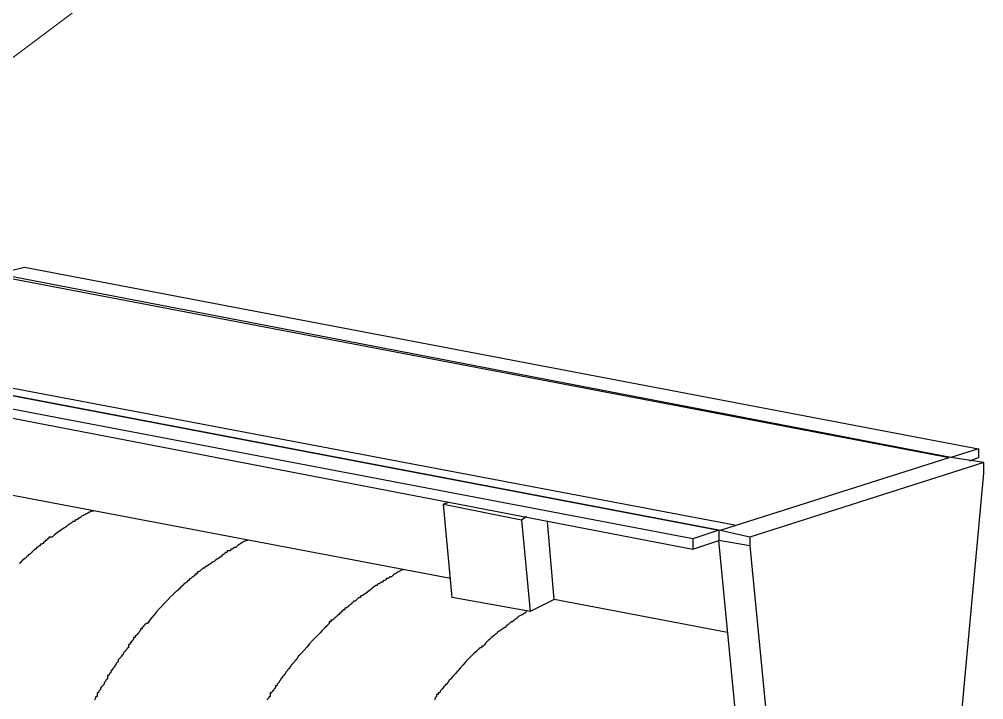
# Model space of a CAD drawing. Header units: metres. Extents: x 20 to 415, y 5 to 292.
# Drawn here: x 197.13 to 209.09, y 126.85 to 135.29 of the extents above; entities that cross this region are included whole.
import ezdxf

# ---------------------------------------------------------------- set-up
doc = ezdxf.new("R2010")
doc.units = ezdxf.units.M
doc.layers.add('ОБОРУДОВАНИЕ', color=8, linetype='Continuous')
doc.layers.add('ПОЗИЦИИ', color=1, linetype='Continuous')

msp = doc.modelspace()

# ---------------------------------------------------------------- linework, layer by layer
at = {"layer": 'ОБОРУДОВАНИЕ'}
for points in [[(196.831, 132.107), (208.657, 129.853)], [(196.852, 132.128), (197.196, 132.214)], [(208.679, 129.853), (196.852, 132.128)], [(197.196, 132.214), (209.022, 129.961)], [(193.976, 131.205), (205.802, 128.952)], [(193.976, 131.205), (205.802, 128.952)], [(193.998, 131.205), (205.824, 128.952)], [(205.48, 128.844), (193.654, 131.098)], [(193.654, 130.991), (205.48, 128.716)], [(196.723, 130.776), (205.996, 129.016)], [(209.022, 129.961), (208.679, 129.853)], [(209.022, 129.961), (209.022, 129.853)], [(202.476, 128.351), (194.105, 129.939)], [(205.824, 128.952), (208.657, 129.853)], [(209.086, 129.789), (208.679, 129.853)], [(208.915, 129.81), (209.022, 129.853)], [(209.086, 129.789), (206.189, 128.866)], [(209.086, 129.66), (209.086, 129.789)], [(208.507, 123.328), (209.086, 129.66)], [(202.454, 129.295), (202.39, 129.274)], [(202.497, 128.115), (202.39, 129.274)], [(202.39, 129.274), (203.356, 129.081)], [(198.054, 129.188), (198.048, 129.188), (198.044, 129.188), (198.04, 129.188), (198.037, 129.188), (198.035, 129.188), (198.034, 129.188), (198.033, 129.188), (198.033, 129.188), (198.033, 129.188), (198.033, 129.188), (198.02, 129.181), (198.007, 129.175), (197.994, 129.169), (197.981, 129.162), (197.968, 129.156), (197.955, 129.149), (197.943, 129.143), (197.93, 129.136), (197.917, 129.13), (197.904, 129.124), (197.898, 129.118), (197.893, 129.113), (197.889, 129.11), (197.886, 129.107), (197.882, 129.105), (197.879, 129.104), (197.876, 129.103), (197.872, 129.102), (197.867, 129.102), (197.861, 129.102), (197.861, 129.101), (197.861, 129.1), (197.86, 129.098), (197.86, 129.095), (197.858, 129.091), (197.856, 129.088), (197.854, 129.085), (197.85, 129.083), (197.845, 129.081), (197.84, 129.081), (197.839, 129.081), (197.837, 129.08), (197.835, 129.08), (197.832, 129.079), (197.829, 129.078), (197.826, 129.076), (197.823, 129.073), (197.82, 129.07), (197.819, 129.065), (197.818, 129.059), (197.817, 129.059), (197.816, 129.059), (197.814, 129.059), (197.811, 129.059), (197.807, 129.059), (197.804, 129.059), (197.801, 129.059), (197.799, 129.059), (197.797, 129.059), (197.797, 129.059), (197.791, 129.053), (197.786, 129.049), (197.783, 129.045), (197.78, 129.042), (197.778, 129.04), (197.777, 129.039), (197.776, 129.038), (197.775, 129.038), (197.775, 129.038), (197.775, 129.038), (197.769, 129.037), (197.765, 129.036), (197.761, 129.033), (197.757, 129.03), (197.754, 129.027), (197.75, 129.024), (197.747, 129.021), (197.743, 129.019), (197.738, 129.017), (197.711, 128.995), (197.691, 128.982), (197.672, 128.969), (197.653, 128.956), (197.635, 128.943), (197.617, 128.93), (197.6, 128.917), (197.583, 128.905), (197.567, 128.892), (197.553, 128.879), (197.539, 128.866), (197.533, 128.866), (197.529, 128.866), (197.524, 128.866), (197.521, 128.866), (197.518, 128.866), (197.514, 128.866), (197.511, 128.866), (197.507, 128.866), (197.502, 128.866), (197.496, 128.866), (197.496, 128.86), (197.496, 128.855), (197.495, 128.852), (197.495, 128.849), (197.494, 128.847), (197.492, 128.846), (197.489, 128.845), (197.485, 128.845), (197.48, 128.844), (197.475, 128.844), (197.475, 128.839), (197.474, 128.834), (197.474, 128.831), (197.473, 128.828), (197.472, 128.826), (197.47, 128.825), (197.467, 128.824), (197.464, 128.823), (197.459, 128.823), (197.453, 128.823), (197.453, 128.817), (197.451, 128.813), (197.448, 128.809), (197.446, 128.806), (197.442, 128.804), (197.439, 128.803), (197.436, 128.802), (197.434, 128.802), (197.432, 128.802), (197.432, 128.802), (197.431, 128.796), (197.43, 128.791), (197.427, 128.787), (197.424, 128.785), (197.421, 128.783), (197.418, 128.782), (197.415, 128.781), (197.413, 128.78), (197.411, 128.78), (197.41, 128.78), (197.404, 128.779), (197.4, 128.778), (197.396, 128.776), (197.394, 128.773), (197.392, 128.769), (197.39, 128.766), (197.389, 128.763), (197.389, 128.761), (197.389, 128.759), (197.389, 128.759), (197.383, 128.758), (197.378, 128.756), (197.374, 128.754), (197.371, 128.751), (197.367, 128.748), (197.364, 128.745), (197.361, 128.742), (197.357, 128.74), (197.352, 128.738), (197.346, 128.737), (197.346, 128.737), (197.346, 128.735), (197.345, 128.733), (197.345, 128.73), (197.343, 128.726), (197.341, 128.723), (197.339, 128.72), (197.335, 128.718), (197.33, 128.716), (197.324, 128.716), (197.324, 128.715), (197.322, 128.714), (197.32, 128.711), (197.317, 128.708), (197.314, 128.705), (197.31, 128.702), (197.308, 128.699), (197.305, 128.697), (197.304, 128.695), (197.303, 128.694), (197.302, 128.694), (197.301, 128.692), (197.298, 128.69), (197.295, 128.687), (197.292, 128.684), (197.289, 128.68), (197.286, 128.678), (197.284, 128.675), (197.282, 128.673), (197.281, 128.673), (197.281, 128.672), (197.279, 128.671), (197.277, 128.668), (197.274, 128.665), (197.271, 128.662), (197.268, 128.659), (197.265, 128.656), (197.262, 128.654), (197.261, 128.652), (197.26, 128.651), (197.254, 128.651), (197.249, 128.649), (197.246, 128.647), (197.243, 128.644), (197.241, 128.641), (197.24, 128.637), (197.239, 128.635), (197.239, 128.632), (197.239, 128.63), (197.239, 128.63), (197.233, 128.629), (197.228, 128.628), (197.224, 128.625), (197.222, 128.622), (197.22, 128.619), (197.218, 128.616), (197.218, 128.613), (197.217, 128.611), (197.217, 128.609), (197.217, 128.608), (197.211, 128.608), (197.207, 128.606), (197.202, 128.604), (197.199, 128.601), (197.196, 128.598), (197.192, 128.594), (197.189, 128.592), (197.185, 128.589), (197.18, 128.588), (197.174, 128.587), (197.174, 128.586), (197.174, 128.585), (197.174, 128.582), (197.173, 128.579), (197.172, 128.576), (197.17, 128.573), (197.167, 128.57), (197.163, 128.568), (197.158, 128.566), (197.153, 128.565), (197.153, 128.56), (197.152, 128.555), (197.152, 128.552), (197.151, 128.549), (197.15, 128.547), (197.148, 128.545), (197.145, 128.545), (197.142, 128.544), (197.137, 128.544), (197.131, 128.544)], [(203.356, 129.081), (203.42, 129.124)], [(203.356, 129.081), (203.463, 127.943)], [(203.763, 128.093), (203.678, 129.059)], [(205.802, 128.952), (205.48, 128.844)], [(206.189, 128.866), (205.802, 128.952)], [(205.802, 128.952), (205.802, 128.823)], [(199.964, 128.823), (199.943, 128.823), (199.93, 128.817), (199.917, 128.81), (199.904, 128.803), (199.891, 128.796), (199.879, 128.788), (199.866, 128.78), (199.853, 128.771), (199.84, 128.761), (199.827, 128.749), (199.814, 128.737), (199.814, 128.737), (199.812, 128.737), (199.809, 128.737), (199.807, 128.737), (199.803, 128.737), (199.8, 128.737), (199.797, 128.737), (199.795, 128.737), (199.793, 128.737), (199.793, 128.737), (199.792, 128.737), (199.791, 128.735), (199.788, 128.733), (199.785, 128.73), (199.782, 128.726), (199.779, 128.723), (199.776, 128.72), (199.774, 128.718), (199.772, 128.716), (199.771, 128.716), (199.765, 128.716), (199.761, 128.715), (199.757, 128.715), (199.754, 128.714), (199.753, 128.713), (199.751, 128.711), (199.75, 128.708), (199.75, 128.705), (199.75, 128.7), (199.75, 128.694), (199.744, 128.694), (199.739, 128.694), (199.735, 128.694), (199.732, 128.694), (199.728, 128.694), (199.725, 128.694), (199.722, 128.694), (199.718, 128.694), (199.713, 128.694), (199.707, 128.694), (199.707, 128.688), (199.707, 128.684), (199.706, 128.68), (199.706, 128.678), (199.704, 128.676), (199.702, 128.674), (199.7, 128.673), (199.696, 128.673), (199.691, 128.673), (199.685, 128.673), (199.685, 128.672), (199.683, 128.671), (199.681, 128.668), (199.678, 128.665), (199.675, 128.662), (199.671, 128.659), (199.669, 128.656), (199.666, 128.654), (199.665, 128.652), (199.664, 128.651), (199.658, 128.651), (199.653, 128.649), (199.65, 128.647), (199.647, 128.644), (199.645, 128.641), (199.644, 128.637), (199.643, 128.635), (199.643, 128.632), (199.642, 128.63), (199.642, 128.63), (199.623, 128.617), (199.604, 128.604), (199.584, 128.591), (199.565, 128.578), (199.546, 128.565), (199.527, 128.553), (199.507, 128.54), (199.488, 128.527), (199.469, 128.514), (199.449, 128.501), (199.449, 128.501), (199.447, 128.501), (199.445, 128.501), (199.442, 128.5), (199.439, 128.498), (199.435, 128.497), (199.433, 128.494), (199.43, 128.49), (199.428, 128.485), (199.428, 128.48), (199.427, 128.48), (199.426, 128.48), (199.423, 128.48), (199.42, 128.48), (199.417, 128.48), (199.414, 128.48), (199.411, 128.48), (199.409, 128.48), (199.407, 128.48), (199.406, 128.48), (199.401, 128.474), (199.396, 128.469), (199.392, 128.466), (199.39, 128.463), (199.388, 128.461), (199.386, 128.46), (199.386, 128.459), (199.385, 128.458), (199.385, 128.458), (199.385, 128.458), (199.379, 128.452), (199.374, 128.448), (199.37, 128.444), (199.367, 128.441), (199.363, 128.439), (199.36, 128.438), (199.357, 128.437), (199.353, 128.437), (199.348, 128.437), (199.342, 128.437), (199.342, 128.431), (199.342, 128.426), (199.341, 128.423), (199.341, 128.42), (199.339, 128.418), (199.337, 128.417), (199.335, 128.416), (199.331, 128.415), (199.326, 128.415), (199.32, 128.415), (199.32, 128.409), (199.32, 128.405), (199.32, 128.401), (199.319, 128.398), (199.318, 128.397), (199.316, 128.395), (199.313, 128.394), (199.31, 128.394), (199.305, 128.394), (199.299, 128.394), (199.298, 128.388), (199.297, 128.383), (199.295, 128.38), (199.292, 128.377), (199.288, 128.375), (199.285, 128.374), (199.282, 128.373), (199.28, 128.373), (199.278, 128.372), (199.278, 128.372), (199.277, 128.372), (199.275, 128.37), (199.273, 128.368), (199.27, 128.365), (199.267, 128.362), (199.264, 128.359), (199.261, 128.356), (199.258, 128.353), (199.257, 128.351), (199.256, 128.351), (199.25, 128.35), (199.246, 128.349), (199.242, 128.346), (199.239, 128.343), (199.237, 128.34), (199.236, 128.337), (199.235, 128.334), (199.235, 128.332), (199.235, 128.33), (199.235, 128.329), (199.229, 128.329), (199.224, 128.327), (199.22, 128.325), (199.218, 128.322), (199.216, 128.319), (199.215, 128.315), (199.214, 128.313), (199.213, 128.31), (199.213, 128.309), (199.213, 128.308), (199.207, 128.307), (199.202, 128.306), (199.199, 128.303), (199.195, 128.3), (199.192, 128.297), (199.189, 128.294), (199.185, 128.291), (199.181, 128.289), (199.176, 128.287), (199.17, 128.286), (199.17, 128.286), (199.17, 128.284), (199.17, 128.282), (199.169, 128.279), (199.168, 128.276), (199.166, 128.272), (199.163, 128.27), (199.159, 128.267), (199.155, 128.266), (199.149, 128.265), (199.148, 128.259), (199.147, 128.255), (199.144, 128.251), (199.141, 128.248), (199.138, 128.246), (199.135, 128.245), (199.132, 128.244), (199.13, 128.244), (199.128, 128.244), (199.127, 128.244), (199.127, 128.238), (199.125, 128.233), (199.123, 128.23), (199.12, 128.227), (199.117, 128.225), (199.113, 128.224), (199.111, 128.223), (199.108, 128.222), (199.106, 128.222), (199.106, 128.222), (199.105, 128.216), (199.104, 128.212), (199.101, 128.208), (199.098, 128.205), (199.095, 128.203), (199.092, 128.202), (199.089, 128.201), (199.087, 128.201), (199.085, 128.201), (199.084, 128.201), (199.079, 128.195), (199.074, 128.19), (199.07, 128.186), (199.068, 128.184), (199.066, 128.182), (199.064, 128.181), (199.064, 128.18), (199.063, 128.179), (199.063, 128.179), (199.063, 128.179), (199.057, 128.173), (199.052, 128.169), (199.049, 128.165), (199.046, 128.162), (199.044, 128.16), (199.043, 128.159), (199.042, 128.158), (199.042, 128.158), (199.041, 128.158), (199.041, 128.158), (199.003, 128.12), (198.967, 128.083), (198.931, 128.046), (198.897, 128.011), (198.864, 127.975), (198.833, 127.94), (198.803, 127.904), (198.774, 127.868), (198.746, 127.831), (198.72, 127.793), (198.714, 127.793), (198.709, 127.793), (198.705, 127.792), (198.701, 127.791), (198.698, 127.79), (198.695, 127.788), (198.691, 127.785), (198.687, 127.782), (198.682, 127.777), (198.677, 127.771), (198.677, 127.771), (198.676, 127.769), (198.676, 127.767), (198.675, 127.764), (198.674, 127.761), (198.672, 127.757), (198.669, 127.755), (198.666, 127.752), (198.661, 127.75), (198.655, 127.75), (198.655, 127.744), (198.655, 127.739), (198.654, 127.736), (198.654, 127.733), (198.653, 127.731), (198.651, 127.73), (198.648, 127.729), (198.644, 127.729), (198.639, 127.728), (198.634, 127.728), (198.634, 127.723), (198.633, 127.718), (198.633, 127.714), (198.632, 127.71), (198.631, 127.707), (198.629, 127.704), (198.626, 127.7), (198.623, 127.696), (198.618, 127.691), (198.612, 127.685), (198.612, 127.685), (198.612, 127.683), (198.612, 127.681), (198.611, 127.678), (198.61, 127.675), (198.608, 127.672), (198.605, 127.669), (198.601, 127.666), (198.597, 127.665), (198.591, 127.664), (198.591, 127.663), (198.591, 127.662), (198.59, 127.659), (198.589, 127.656), (198.588, 127.653), (198.586, 127.65), (198.583, 127.647), (198.58, 127.645), (198.575, 127.643), (198.569, 127.643), (198.569, 127.637), (198.569, 127.632), (198.569, 127.629), (198.568, 127.626), (198.567, 127.624), (198.565, 127.623), (198.562, 127.622), (198.558, 127.621), (198.554, 127.621), (198.548, 127.621), (198.548, 127.615), (198.548, 127.611), (198.547, 127.606), (198.547, 127.603), (198.545, 127.6), (198.543, 127.596), (198.541, 127.593), (198.537, 127.589), (198.532, 127.584), (198.526, 127.578), (198.526, 127.578), (198.526, 127.576), (198.526, 127.574), (198.525, 127.571), (198.524, 127.567), (198.522, 127.564), (198.519, 127.561), (198.515, 127.559), (198.511, 127.557), (198.505, 127.557), (198.505, 127.551), (198.505, 127.546), (198.504, 127.543), (198.504, 127.54), (198.502, 127.538), (198.5, 127.537), (198.498, 127.536), (198.494, 127.535), (198.489, 127.535), (198.483, 127.535), (198.483, 127.529), (198.483, 127.525), (198.483, 127.521), (198.483, 127.517), (198.483, 127.514), (198.483, 127.511), (198.483, 127.507), (198.483, 127.503), (198.483, 127.498), (198.483, 127.492), (198.478, 127.492), (198.473, 127.49), (198.469, 127.488), (198.467, 127.485), (198.465, 127.482), (198.463, 127.478), (198.463, 127.476), (198.462, 127.473), (198.462, 127.471), (198.462, 127.471), (198.456, 127.465), (198.451, 127.46), (198.448, 127.457), (198.445, 127.454), (198.443, 127.452), (198.442, 127.451), (198.441, 127.45), (198.441, 127.45), (198.44, 127.449), (198.44, 127.449), (198.435, 127.444), (198.43, 127.439), (198.427, 127.435), (198.424, 127.431), (198.422, 127.428), (198.421, 127.425), (198.42, 127.421), (198.419, 127.417), (198.419, 127.412), (198.419, 127.406), (198.413, 127.406), (198.409, 127.404), (198.405, 127.402), (198.402, 127.399), (198.4, 127.396), (198.399, 127.393), (198.398, 127.39), (198.398, 127.387), (198.398, 127.386), (198.398, 127.385), (198.392, 127.379), (198.387, 127.374), (198.383, 127.371), (198.381, 127.368), (198.379, 127.366), (198.377, 127.365), (198.377, 127.364), (198.376, 127.364), (198.376, 127.364), (198.376, 127.364), (198.37, 127.358), (198.366, 127.353), (198.362, 127.349), (198.359, 127.345), (198.357, 127.342), (198.356, 127.339), (198.355, 127.335), (198.355, 127.331), (198.355, 127.326), (198.355, 127.321), (198.354, 127.32), (198.352, 127.318), (198.35, 127.316), (198.347, 127.313), (198.344, 127.31), (198.341, 127.307), (198.338, 127.304), (198.336, 127.301), (198.334, 127.3), (198.333, 127.299), (198.333, 127.293), (198.331, 127.289), (198.329, 127.285), (198.326, 127.281), (198.322, 127.278), (198.319, 127.274), (198.316, 127.271), (198.314, 127.267), (198.312, 127.262), (198.312, 127.256), (198.311, 127.256), (198.31, 127.254), (198.307, 127.252), (198.304, 127.249), (198.301, 127.245), (198.298, 127.242), (198.295, 127.239), (198.292, 127.237), (198.291, 127.235), (198.29, 127.235), (198.29, 127.234), (198.29, 127.233), (198.29, 127.23), (198.289, 127.227), (198.288, 127.224), (198.286, 127.221), (198.283, 127.218), (198.279, 127.216), (198.275, 127.214), (198.269, 127.213), (198.269, 127.207), (198.269, 127.203), (198.268, 127.199), (198.268, 127.195), (198.266, 127.192), (198.264, 127.189), (198.261, 127.185), (198.258, 127.181), (198.253, 127.176), (198.247, 127.17), (198.247, 127.17), (198.247, 127.168), (198.247, 127.166), (198.246, 127.163), (198.245, 127.16), (198.243, 127.156), (198.24, 127.154), (198.236, 127.151), (198.232, 127.15), (198.226, 127.149), (198.226, 127.143), (198.226, 127.138), (198.226, 127.134), (198.226, 127.131), (198.226, 127.127), (198.226, 127.124), (198.226, 127.121), (198.226, 127.117), (198.226, 127.112), (198.226, 127.106), (198.22, 127.105), (198.215, 127.104), (198.212, 127.101), (198.209, 127.098), (198.207, 127.095), (198.206, 127.092), (198.205, 127.089), (198.205, 127.087), (198.204, 127.085), (198.204, 127.084), (198.199, 127.079), (198.194, 127.074), (198.19, 127.07), (198.188, 127.066), (198.186, 127.063), (198.184, 127.06), (198.184, 127.056), (198.183, 127.052), (198.183, 127.047), (198.183, 127.042), (198.182, 127.041), (198.181, 127.039), (198.178, 127.037), (198.175, 127.034), (198.172, 127.031), (198.169, 127.028), (198.166, 127.025), (198.164, 127.022), (198.162, 127.021), (198.161, 127.02), (198.161, 127.019), (198.159, 127.018), (198.157, 127.016), (198.154, 127.013), (198.151, 127.009), (198.148, 127.006), (198.145, 127.003), (198.142, 127.001), (198.141, 126.999), (198.14, 126.999), (198.14, 126.993), (198.14, 126.988), (198.139, 126.984), (198.139, 126.98), (198.137, 126.977), (198.136, 126.974), (198.133, 126.971), (198.129, 126.966), (198.124, 126.962), (198.119, 126.956), (198.119, 126.955), (198.118, 126.954), (198.118, 126.951), (198.117, 126.948), (198.116, 126.945), (198.114, 126.942), (198.111, 126.939), (198.108, 126.937), (198.103, 126.935), (198.097, 126.934), (198.097, 126.928), (198.097, 126.924), (198.097, 126.92), (198.097, 126.916), (198.097, 126.913), (198.097, 126.91), (198.097, 126.906), (198.097, 126.902), (198.097, 126.897), (198.097, 126.891), (198.091, 126.891), (198.087, 126.889), (198.083, 126.887), (198.08, 126.884), (198.078, 126.881), (198.077, 126.877), (198.076, 126.875), (198.076, 126.872), (198.076, 126.871), (198.076, 126.87), (198.075, 126.864), (198.073, 126.859), (198.071, 126.855), (198.068, 126.852), (198.065, 126.848)], [(205.48, 128.844), (205.48, 128.716)], [(205.48, 128.716), (205.802, 128.823)], [(206.382, 122.856), (205.802, 128.823)], [(206.189, 128.759), (205.802, 128.823)], [(206.189, 128.866), (206.189, 128.759)], [(206.189, 128.759), (206.768, 122.77)], [(201.896, 128.458), (201.89, 128.458), (201.886, 128.458), (201.882, 128.458), (201.879, 128.458), (201.877, 128.458), (201.876, 128.458), (201.875, 128.458), (201.875, 128.458), (201.875, 128.458), (201.875, 128.458), (201.862, 128.452), (201.849, 128.445), (201.836, 128.438), (201.823, 128.431), (201.81, 128.423), (201.797, 128.415), (201.784, 128.406), (201.772, 128.396), (201.759, 128.385), (201.746, 128.372), (201.74, 128.372), (201.735, 128.372), (201.732, 128.372), (201.729, 128.372), (201.727, 128.372), (201.726, 128.372), (201.725, 128.372), (201.725, 128.372), (201.724, 128.372), (201.724, 128.372), (201.719, 128.366), (201.714, 128.362), (201.71, 128.358), (201.706, 128.356), (201.703, 128.354), (201.7, 128.352), (201.696, 128.351), (201.692, 128.351), (201.687, 128.351), (201.681, 128.351), (201.681, 128.35), (201.681, 128.349), (201.681, 128.346), (201.68, 128.343), (201.679, 128.34), (201.677, 128.337), (201.674, 128.334), (201.671, 128.332), (201.666, 128.33), (201.66, 128.329), (201.659, 128.329), (201.658, 128.329), (201.655, 128.329), (201.652, 128.328), (201.649, 128.327), (201.646, 128.325), (201.643, 128.322), (201.641, 128.318), (201.639, 128.314), (201.639, 128.308), (201.633, 128.308), (201.628, 128.308), (201.625, 128.308), (201.622, 128.308), (201.62, 128.308), (201.619, 128.308), (201.618, 128.308), (201.617, 128.308), (201.617, 128.308), (201.617, 128.308), (201.611, 128.302), (201.607, 128.297), (201.602, 128.294), (201.599, 128.291), (201.596, 128.289), (201.592, 128.288), (201.589, 128.287), (201.585, 128.287), (201.58, 128.286), (201.574, 128.286), (201.574, 128.286), (201.574, 128.284), (201.574, 128.282), (201.573, 128.279), (201.572, 128.276), (201.569, 128.272), (201.567, 128.27), (201.563, 128.267), (201.558, 128.266), (201.553, 128.265), (201.534, 128.252), (201.516, 128.239), (201.499, 128.226), (201.483, 128.213), (201.467, 128.201), (201.451, 128.188), (201.434, 128.175), (201.417, 128.162), (201.4, 128.149), (201.381, 128.136), (201.375, 128.136), (201.37, 128.136), (201.367, 128.136), (201.364, 128.135), (201.362, 128.134), (201.361, 128.132), (201.36, 128.129), (201.36, 128.125), (201.36, 128.121), (201.36, 128.115), (201.354, 128.115), (201.349, 128.115), (201.345, 128.114), (201.341, 128.113), (201.338, 128.112), (201.335, 128.11), (201.331, 128.107), (201.327, 128.104), (201.322, 128.099), (201.295, 128.072), (201.294, 128.072), (201.293, 128.072), (201.291, 128.072), (201.288, 128.072), (201.284, 128.072), (201.281, 128.072), (201.278, 128.072), (201.276, 128.072), (201.274, 128.072), (201.274, 128.072), (201.273, 128.066), (201.272, 128.061), (201.269, 128.058), (201.266, 128.055), (201.263, 128.053), (201.26, 128.052), (201.257, 128.051), (201.255, 128.051), (201.253, 128.05), (201.252, 128.05), (201.252, 128.045), (201.25, 128.04), (201.248, 128.036), (201.245, 128.034), (201.241, 128.032), (201.238, 128.03), (201.235, 128.03), (201.233, 128.029), (201.231, 128.029), (201.231, 128.029), (201.225, 128.023), (201.22, 128.018), (201.217, 128.015), (201.214, 128.012), (201.212, 128.01), (201.211, 128.009), (201.21, 128.008), (201.209, 128.008), (201.209, 128.007), (201.209, 128.007), (201.203, 128.002), (201.199, 127.997), (201.195, 127.993), (201.191, 127.991), (201.188, 127.989), (201.185, 127.987), (201.181, 127.987), (201.177, 127.986), (201.172, 127.986), (201.166, 127.986), (201.166, 127.98), (201.166, 127.975), (201.166, 127.972), (201.165, 127.969), (201.164, 127.967), (201.162, 127.966), (201.159, 127.965), (201.155, 127.965), (201.151, 127.964), (201.145, 127.964), (201.144, 127.959), (201.143, 127.954), (201.14, 127.951), (201.137, 127.948), (201.134, 127.946), (201.131, 127.945), (201.128, 127.944), (201.126, 127.943), (201.124, 127.943), (201.123, 127.943), (201.123, 127.937), (201.121, 127.933), (201.119, 127.929), (201.116, 127.926), (201.113, 127.924), (201.109, 127.923), (201.107, 127.922), (201.104, 127.922), (201.103, 127.922), (201.102, 127.922), (201.101, 127.916), (201.1, 127.911), (201.097, 127.908), (201.094, 127.905), (201.091, 127.903), (201.088, 127.902), (201.085, 127.901), (201.083, 127.9), (201.081, 127.9), (201.08, 127.9), (201.075, 127.894), (201.07, 127.89), (201.066, 127.886), (201.064, 127.883), (201.062, 127.881), (201.061, 127.88), (201.06, 127.879), (201.059, 127.879), (201.059, 127.879), (201.059, 127.879), (201.053, 127.873), (201.048, 127.868), (201.045, 127.865), (201.042, 127.862), (201.04, 127.86), (201.039, 127.859), (201.038, 127.858), (201.038, 127.857), (201.038, 127.857), (201.038, 127.857), (201.032, 127.851), (201.027, 127.847), (201.023, 127.843), (201.019, 127.84), (201.016, 127.839), (201.013, 127.837), (201.009, 127.836), (201.005, 127.836), (201, 127.836), (200.995, 127.836), (200.995, 127.83), (200.994, 127.825), (200.994, 127.822), (200.993, 127.819), (200.992, 127.817), (200.99, 127.816), (200.987, 127.815), (200.984, 127.814), (200.979, 127.814), (200.973, 127.814), (200.973, 127.808), (200.973, 127.804), (200.973, 127.8), (200.972, 127.796), (200.971, 127.793), (200.969, 127.79), (200.966, 127.786), (200.962, 127.782), (200.958, 127.777), (200.952, 127.771), (200.92, 127.739), (200.887, 127.707), (200.855, 127.674), (200.823, 127.641), (200.791, 127.608), (200.759, 127.574), (200.726, 127.539), (200.694, 127.503), (200.662, 127.466), (200.63, 127.428), (200.629, 127.427), (200.628, 127.426), (200.625, 127.423), (200.622, 127.42), (200.619, 127.417), (200.616, 127.414), (200.613, 127.411), (200.611, 127.409), (200.609, 127.407), (200.608, 127.406), (200.608, 127.406), (200.606, 127.404), (200.604, 127.402), (200.601, 127.399), (200.598, 127.396), (200.594, 127.393), (200.592, 127.39), (200.589, 127.387), (200.587, 127.386), (200.587, 127.385), (200.586, 127.379), (200.585, 127.374), (200.582, 127.37), (200.579, 127.367), (200.576, 127.364), (200.573, 127.36), (200.57, 127.357), (200.568, 127.353), (200.566, 127.348), (200.565, 127.342), (200.565, 127.342), (200.563, 127.342), (200.561, 127.342), (200.558, 127.341), (200.555, 127.339), (200.551, 127.338), (200.549, 127.335), (200.546, 127.331), (200.545, 127.326), (200.544, 127.321), (200.543, 127.32), (200.542, 127.318), (200.539, 127.316), (200.536, 127.313), (200.533, 127.31), (200.53, 127.307), (200.527, 127.304), (200.525, 127.301), (200.523, 127.3), (200.522, 127.299), (200.522, 127.298), (200.52, 127.297), (200.518, 127.295), (200.515, 127.292), (200.512, 127.288), (200.508, 127.285), (200.506, 127.282), (200.503, 127.28), (200.502, 127.278), (200.501, 127.278), (200.5, 127.272), (200.499, 127.267), (200.496, 127.263), (200.493, 127.26), (200.49, 127.256), (200.487, 127.253), (200.484, 127.25), (200.482, 127.245), (200.48, 127.241), (200.48, 127.235), (200.479, 127.235), (200.477, 127.235), (200.475, 127.234), (200.472, 127.233), (200.469, 127.232), (200.466, 127.23), (200.463, 127.227), (200.46, 127.224), (200.459, 127.219), (200.458, 127.213), (200.457, 127.213), (200.456, 127.211), (200.454, 127.209), (200.451, 127.206), (200.447, 127.203), (200.444, 127.199), (200.441, 127.197), (200.439, 127.194), (200.437, 127.192), (200.437, 127.192), (200.436, 127.186), (200.434, 127.181), (200.432, 127.177), (200.429, 127.174), (200.426, 127.17), (200.423, 127.167), (200.42, 127.164), (200.417, 127.16), (200.416, 127.155), (200.415, 127.149), (200.414, 127.149), (200.413, 127.149), (200.41, 127.148), (200.408, 127.148), (200.404, 127.146), (200.401, 127.144), (200.398, 127.142), (200.396, 127.138), (200.394, 127.133), (200.394, 127.127), (200.393, 127.127), (200.392, 127.125), (200.389, 127.123), (200.386, 127.12), (200.383, 127.117), (200.38, 127.113), (200.377, 127.111), (200.375, 127.108), (200.373, 127.107), (200.372, 127.106), (200.372, 127.1), (200.37, 127.095), (200.367, 127.091), (200.365, 127.088), (200.361, 127.084), (200.358, 127.081), (200.355, 127.078), (200.353, 127.074), (200.351, 127.069), (200.329, 127.042), (200.329, 127.041), (200.329, 127.039), (200.329, 127.037), (200.328, 127.034), (200.327, 127.031), (200.325, 127.028), (200.322, 127.025), (200.318, 127.022), (200.314, 127.021), (200.308, 127.02), (200.308, 127.014), (200.308, 127.01), (200.307, 127.005), (200.307, 127.002), (200.305, 126.999), (200.303, 126.995), (200.301, 126.992), (200.297, 126.988), (200.292, 126.983), (200.286, 126.977), (200.286, 126.977), (200.286, 126.975), (200.286, 126.973), (200.285, 126.97), (200.284, 126.966), (200.282, 126.963), (200.279, 126.96), (200.275, 126.958), (200.271, 126.956), (200.265, 126.956), (200.265, 126.955), (200.265, 126.954), (200.264, 126.951), (200.264, 126.948), (200.262, 126.945), (200.26, 126.942), (200.258, 126.939), (200.254, 126.937), (200.249, 126.935), (200.243, 126.934), (200.243, 126.928), (200.243, 126.924), (200.243, 126.92), (200.243, 126.916), (200.243, 126.913), (200.243, 126.91), (200.243, 126.906), (200.243, 126.902), (200.243, 126.897), (200.243, 126.891), (200.238, 126.891), (200.233, 126.889), (200.229, 126.887), (200.227, 126.884), (200.225, 126.881), (200.223, 126.877), (200.223, 126.875), (200.222, 126.872), (200.222, 126.871), (200.222, 126.87), (200.216, 126.864), (200.211, 126.859), (200.208, 126.855), (200.205, 126.852), (200.203, 126.848)], [(203.463, 127.943), (202.497, 128.115)], [(203.763, 128.093), (203.463, 127.943)], [(205.91, 127.685), (203.763, 128.093)], [(203.42, 127.943), (203.42, 127.943), (203.414, 127.937), (203.409, 127.933), (203.406, 127.929), (203.403, 127.926), (203.401, 127.924), (203.4, 127.923), (203.399, 127.922), (203.399, 127.922), (203.399, 127.922), (203.399, 127.922), (203.393, 127.921), (203.388, 127.919), (203.384, 127.917), (203.38, 127.914), (203.377, 127.911), (203.374, 127.908), (203.37, 127.905), (203.366, 127.902), (203.361, 127.901), (203.313, 127.879), (203.312, 127.873), (203.311, 127.868), (203.308, 127.865), (203.305, 127.862), (203.302, 127.86), (203.299, 127.859), (203.296, 127.858), (203.294, 127.857), (203.292, 127.857), (203.291, 127.857), (203.291, 127.857), (203.289, 127.855), (203.286, 127.853), (203.284, 127.85), (203.28, 127.846), (203.277, 127.843), (203.274, 127.84), (203.272, 127.838), (203.27, 127.836), (203.27, 127.836), (203.269, 127.836), (203.268, 127.835), (203.265, 127.835), (203.262, 127.834), (203.259, 127.833), (203.256, 127.831), (203.253, 127.828), (203.251, 127.825), (203.249, 127.82), (203.248, 127.814), (203.248, 127.814), (203.246, 127.814), (203.244, 127.814), (203.241, 127.814), (203.238, 127.814), (203.234, 127.814), (203.232, 127.814), (203.229, 127.814), (203.227, 127.814), (203.227, 127.814), (203.221, 127.808), (203.216, 127.804), (203.213, 127.8), (203.21, 127.798), (203.208, 127.796), (203.207, 127.794), (203.206, 127.793), (203.206, 127.793), (203.205, 127.793), (203.205, 127.793), (203.199, 127.787), (203.193, 127.782), (203.187, 127.778), (203.181, 127.775), (203.176, 127.771), (203.171, 127.768), (203.168, 127.765), (203.165, 127.761), (203.163, 127.756), (203.162, 127.75), (203.15, 127.743), (203.139, 127.737), (203.129, 127.731), (203.118, 127.724), (203.109, 127.718), (203.099, 127.711), (203.089, 127.705), (203.079, 127.698), (203.067, 127.692), (203.055, 127.685), (203.054, 127.68), (203.053, 127.675), (203.05, 127.672), (203.048, 127.669), (203.044, 127.667), (203.041, 127.666), (203.038, 127.665), (203.036, 127.664), (203.034, 127.664), (203.034, 127.664), (203.02, 127.651), (203.006, 127.638), (202.991, 127.625), (202.975, 127.611), (202.959, 127.597), (202.942, 127.582), (202.927, 127.567), (202.912, 127.55), (202.897, 127.532), (202.883, 127.514), (202.878, 127.514), (202.873, 127.514), (202.869, 127.513), (202.867, 127.512), (202.865, 127.511), (202.863, 127.509), (202.863, 127.506), (202.862, 127.503), (202.862, 127.498), (202.862, 127.492), (202.856, 127.492), (202.851, 127.492), (202.848, 127.492), (202.845, 127.492), (202.843, 127.492), (202.842, 127.492), (202.841, 127.492), (202.841, 127.492), (202.84, 127.492), (202.84, 127.492), (202.835, 127.487), (202.83, 127.482), (202.826, 127.478), (202.824, 127.476), (202.822, 127.474), (202.821, 127.472), (202.82, 127.471), (202.819, 127.471), (202.819, 127.471), (202.819, 127.471), (202.813, 127.465), (202.809, 127.46), (202.805, 127.457), (202.802, 127.454), (202.8, 127.452), (202.799, 127.451), (202.798, 127.45), (202.798, 127.45), (202.798, 127.449), (202.798, 127.449), (202.76, 127.417), (202.725, 127.383), (202.692, 127.348), (202.66, 127.313), (202.629, 127.278), (202.598, 127.242), (202.568, 127.207), (202.538, 127.173), (202.507, 127.139), (202.476, 127.106), (202.47, 127.1), (202.465, 127.095), (202.461, 127.092), (202.459, 127.089), (202.457, 127.087), (202.456, 127.086), (202.455, 127.085), (202.454, 127.085), (202.454, 127.084), (202.454, 127.084), (202.453, 127.079), (202.452, 127.074), (202.45, 127.07), (202.447, 127.066), (202.443, 127.063), (202.44, 127.06), (202.437, 127.056), (202.435, 127.052), (202.433, 127.047), (202.433, 127.042), (202.432, 127.042), (202.431, 127.041), (202.428, 127.041), (202.425, 127.04), (202.422, 127.039), (202.419, 127.037), (202.416, 127.034), (202.414, 127.031), (202.412, 127.026), (202.411, 127.02), (202.411, 127.02), (202.409, 127.02), (202.407, 127.02), (202.404, 127.019), (202.4, 127.018), (202.397, 127.016), (202.394, 127.013), (202.392, 127.009), (202.39, 127.004), (202.39, 126.999), (202.389, 126.998), (202.388, 126.996), (202.385, 126.994), (202.382, 126.991), (202.379, 126.988), (202.376, 126.985), (202.373, 126.982), (202.37, 126.98), (202.369, 126.978), (202.368, 126.977), (202.368, 126.977), (202.366, 126.975), (202.364, 126.973), (202.361, 126.97), (202.358, 126.966), (202.354, 126.963), (202.352, 126.96), (202.349, 126.958), (202.347, 126.956), (202.347, 126.956), (202.347, 126.95), (202.347, 126.945), (202.346, 126.942), (202.346, 126.939), (202.344, 126.937), (202.342, 126.936), (202.34, 126.935), (202.336, 126.934), (202.331, 126.934), (202.325, 126.934), (202.325, 126.928), (202.325, 126.924), (202.325, 126.92), (202.324, 126.918), (202.323, 126.916), (202.321, 126.914), (202.318, 126.913), (202.314, 126.913), (202.31, 126.913), (202.304, 126.913), (202.304, 126.907), (202.304, 126.902), (202.303, 126.898), (202.303, 126.895), (202.301, 126.891), (202.299, 126.888), (202.297, 126.885), (202.293, 126.881), (202.288, 126.876), (202.282, 126.848)]]:
    msp.add_lwpolyline(points, dxfattribs=at)
at = {"layer": 'ПОЗИЦИИ', "lineweight": 20}
msp.add_lwpolyline([(206.983, 142.263), (193.063, 131.823)], dxfattribs=at)

doc.saveas('drawing.dxf')
